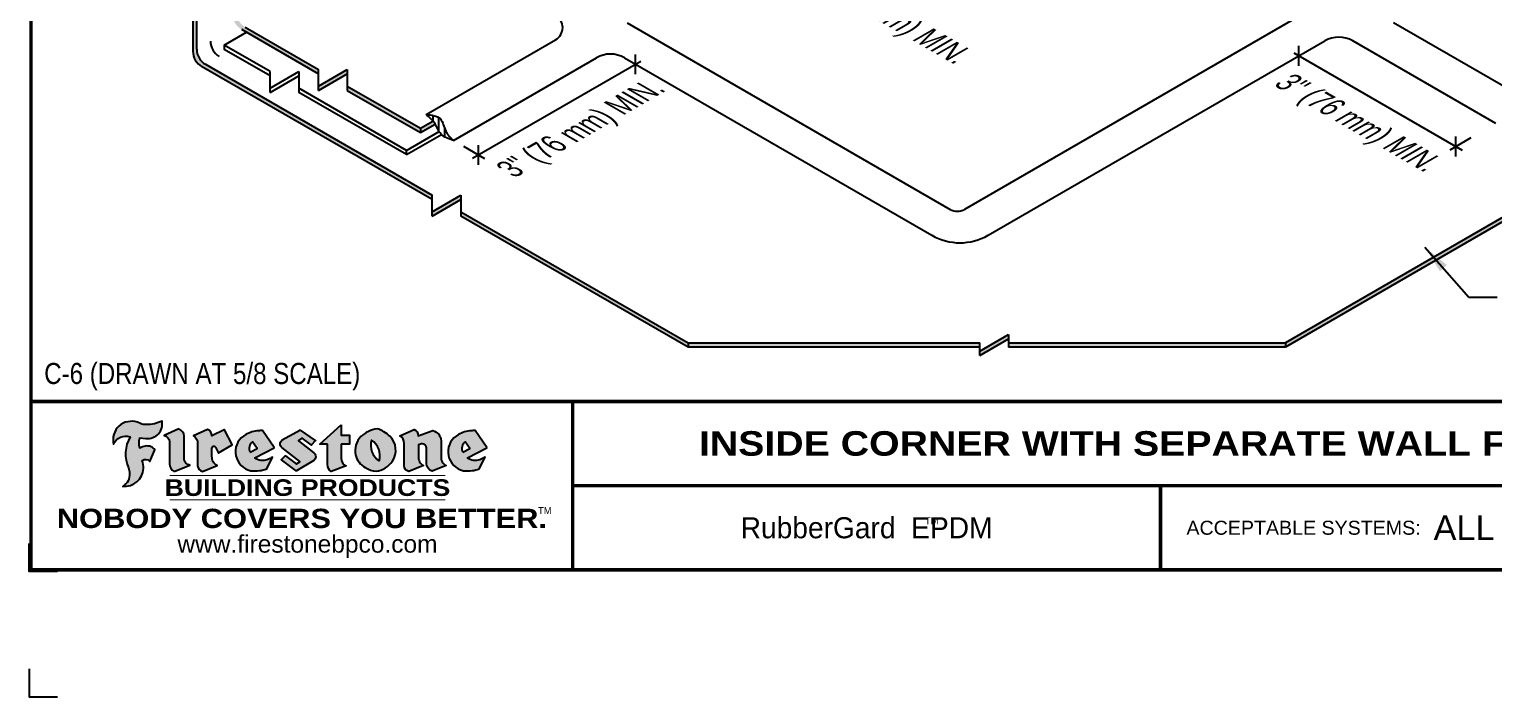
# Model space of a CAD drawing. Header units: inches. Extents: x 165.4 to 185.5, y -221.5 to -204.7.
# Drawn here: x 165.45 to 178.49, y -221.46 to -215.51 of the extents above; entities that cross this region are included whole.
import ezdxf
from ezdxf.enums import TextEntityAlignment as Align

# ---------------------------------------------------------------- set-up
doc = ezdxf.new("R2010")
doc.units = ezdxf.units.IN
doc.header["$MEASUREMENT"] = 0
doc.layers.get('0').update_dxf_attribs({"linetype": 'CONTINUOUS'})
doc.layers.get('DEFPOINTS').update_dxf_attribs({"linetype": 'CONTINUOUS'})
for name, color, linetype in [('FSBP-ANNO-NOTE', 7, 'CONTINUOUS'), ('FSBP-MEMBRANE', 7, 'CONTINUOUS'), ('FSBP-SEALANTS', 1, 'CONTINUOUS'), ('FSBP-TTLB', 7, 'CONTINUOUS'), ('FSBP-TTLB-BORDER', 7, 'CONTINUOUS'), ('FSBP-TTLB-TEXT', 7, 'CONTINUOUS')]:
    doc.layers.add(name, color=color, linetype=linetype)
doc.styles.add('FSBP_ARIAL', font='arial.ttf')
doc.styles.add('FSBP_ARIAL_BOLD', font='')
doc.styles.add('FSBP_ARIAL_NAR', font='ARIALN.TTF')
doc.styles.add('FSBP_BANKGOTHIC', font='bgothm.ttf')
doc.styles.get('FSBP_ARIAL_BOLD').set_extended_font_data('Arial Black')
doc.dimstyles.new('FSBP-LEADER', dxfattribs={"dimtxt": 0.1875, "dimasz": 0.25, "dimexe": 0.0625, "dimexo": 0.125, "dimgap": 0.125, "dimtad": 0, "dimtih": 1, "dimtoh": 1, "dimdec": 4, "dimzin": 0, "dimdsep": 46, "dimlunit": 4, "dimtxsty": 'FSBP_ARIAL_NAR', "dimcen": 0.09375, "dimclrd": 256, "dimclre": 256, "dimclrt": 256, "dimadec": 0, "dimazin": 0, "dimtfac": 1, "dimtdec": 4, "dimtofl": 0, "dimtmove": 0, "dimatfit": 3, "dimfxl": 0, "dimtolj": 1, "dimtzin": 0, "dimlwd": -1, "dimlwe": -1, "dimarcsym": 0})

# ---------------------------------------------------------------- blocks, each defined once
blk = doc.blocks.new('TTLB-EPDM_1')
at = {"layer": 'FSBP-TTLB-TEXT'}
h = blk.add_hatch(color=1, dxfattribs=at)
edge = h.paths.add_edge_path()
edge.add_arc((1.037309769669573, -0.1982514792917306), 0.1319107607348553, 264.0410451462098, 370.3106169565175)
edge.add_arc((1.027551646585694, 0.1214293576525799), 0.3273056962876235, 270.05058356628535, 295.23459397187514, ccw=False)
edge.add_arc((1.022801957313345, -0.06680179986895154), 0.1391656561713503, 249.3281275763668, 272.0749124149863, ccw=False)
edge.add_line((0.9736743133014443, -0.1970076156048179), (0.9474927838574558, -0.1852745150568325))
edge.add_arc((0.8939498971398288, -0.3394262635682071), 0.1631857907024099, 70.84590087378872, 194.3325259843273)
edge.add_arc((0.8444260109029493, -0.4259936440910768), 0.1179914261095279, 70.96950098067128, 156.9641407594482, ccw=False)
edge.add_arc((1.153141409296894, -0.4684497516079468), 0.3110405457095052, 150.3231137483159, 203.2084295854517)
edge.add_arc((0.7562495500622943, -0.6412608153899899), 0.1218587156617311, 0.8849157075190988, 24.34668939894999, ccw=False)
edge.add_arc((0.7493781665697374, -0.6475258110744375), 0.1289731377238325, -58.36655102076742, 3.6216782311386737, ccw=False)
edge.add_arc((0.8256699029544474, -0.5792158350996106), 0.1783301886510354, 267.2205474105585, 354.1381621173521)
edge.add_arc((0.7903121048625305, -0.6011409294291745), 0.212787892960859, 0.9996158580669322, 21.00503380861244)
edge.add_arc((1.01880712263941, -0.5666691048185161), 0.05136395668415847, 40.82117713173261, 125.52727787225791, ccw=False)
edge.add_line((1.057676976260041, -0.5330924682126437), (1.102776947655911, -0.4308018311949837))
edge.add_arc((1.040858222524664, -0.4699705673995949), 0.07326744446031509, 32.31675181867256, 66.31481236598174)
edge.add_arc((1.032262518825329, -0.5063316993097662), 0.1102246948011782, 69.8179132332389, 125.254734720681)
edge.add_arc((1.127708877207287, -0.368959353531244), 0.1659710644737306, 164.1569669952081, 196.5811013160487, ccw=False)
edge.add_line((0.9680425188342383, -0.3236487780942383), (1.023615334387159, -0.3294494641845773))
h = blk.add_hatch(color=1, dxfattribs=at)
edge = h.paths.add_edge_path()
edge.add_line((1.275239419159561, -0.6223407783464694), (1.415345367376062, -0.5660418822574371))
edge.add_arc((1.421019305783958, -0.5090099247487757), 0.05731350411836949, 181.9717871001989, 264.31851000495806, ccw=False)
edge.add_line((1.363739737527226, -0.5109819325197265), (1.363412352251203, -0.3102363679013962))
edge.add_arc((1.294263659668751, -0.3103491388303989), 0.06914878453844908, 0.0934405599591014, 72.42834396969012)
edge.add_line((1.315139561173908, -0.2444268274366692), (1.186839444240604, -0.3024209471341379))
edge.add_arc((1.175246268095289, -0.3585110609420917), 0.05727567197445628, -0.017399788185912257, 78.322067691347, ccw=False)
edge.add_line((1.232521937428658, -0.3585284546236807), (1.232574268422297, -0.555126496687123))
edge.add_arc((1.305699496415486, -0.5558575689677219), 0.07312888236350451, 179.4272023230205, 245.3845503102953)
h = blk.add_hatch(color=1, dxfattribs=at)
edge = h.paths.add_edge_path()
edge.add_line((1.792026821926584, -0.3839679064720229), (1.722158956877934, -0.2518542302253621))
edge.add_arc((1.720119655279638, -0.2529327078887852), 0.002306916790721817, 27.87197133405656, 117.3766794470751)
edge.add_line((1.719058846382097, -0.250884159729182), (1.610638460368705, -0.3070279753467702))
edge.add_arc((1.547088841662962, -0.3061026658494403), 0.06355635479880145, 359.165808011073, 425.8793658831422)
edge.add_line((1.573061729235633, -0.2480956029480268), (1.446879247402876, -0.3051325108639702))
edge.add_arc((1.407812067100189, -0.370357133046621), 0.07602957263902092, -3.441403975725109, 59.07992244284969, ccw=False)
edge.add_line((1.483704536400296, -0.3749210150788969), (1.483704536400296, -0.5723838140635706))
edge.add_arc((1.54053746518044, -0.568254406115083), 0.05698275005415228, 184.1557352478595, 255.3066498366543)
edge.add_line((1.526084036778343, -0.6233736605654059), (1.657291340682093, -0.570650514527486))
edge.add_arc((1.688298576827198, -0.5021390388423987), 0.0752015358480571, 207.5160880841914, 245.649226723163, ccw=False)
edge.add_arc((1.721050197024907, -0.4914488168456328), 0.1093332836229113, 179.4823365255141, 204.5537900001094, ccw=False)
edge.add_line((1.611721375809452, -0.4904610114968335), (1.611721375809452, -0.4126404716788983))
edge.add_arc((1.628589765097195, -0.414159299036043), 0.01693662875851176, 28.356188110622725, 174.8549701683585, ccw=False)
edge.add_arc((1.627340435522395, -0.4197189881350504), 0.02111886817708033, 22.216893572439517, 40.10213956426492, ccw=False)
edge.add_line((1.646891420738257, -0.4117336534413738), (1.666638796144639, -0.4549750258192233))
edge.add_arc((1.668737246926742, -0.4540167099035481), 0.002306916790685496, 204.545128184284, 299.6323508190091)
edge.add_line((1.669877862091766, -0.4560219186518992), (1.791128135493295, -0.3870515928837648))
edge.add_line((1.791128135493295, -0.3870515928837648), (1.792026821926584, -0.3839679064720229))
h = blk.add_hatch(color=1, dxfattribs=at)
h.paths.add_polyline_path([(2.063388732080512, -0.2583237030618903, 0.02524281661523788), (2.025024361750752, -0.2610532129309178, 0.1213611957758757), (1.901773912052249, -0.3008158885520373, 0.6151668103976068), (1.93274136141747, -0.6099060679591872, 0.05306812109568645), (1.967936229862175, -0.617865745600497, 0.1150932231766138), (2.099126721549737, -0.5994933789882708), (2.151195569562105, -0.4944891916583316, -0.08755405562188731), (2.104230609512001, -0.5187113292177372, -0.265591761123442), (1.992692314386659, -0.5010701623316862), (2.165347897647223, -0.4141184325909109, 0.4518949533370738), (2.166222728871162, -0.4107679608846269)])
h.paths.add_polyline_path([(2.014217313945437, -0.4188965037300676), (1.951113654018855, -0.4515330109460507, -0.3720533890450154), (1.973177450672722, -0.3607130665457561)], flags=16)
h = blk.add_hatch(color=1, dxfattribs=at)
edge = h.paths.add_edge_path()
edge.add_arc((2.260407392426802, -0.3775796671688782), 0.04152450223225729, 123.20805433950699, 232.2027298779723, ccw=False)
edge.add_line((2.237665217914071, -0.3428366421988329), (2.393535971665983, -0.2540943745380986))
edge.add_arc((2.394677353533142, -0.2560991469722482), 0.002306916790741334, 55.64644466176611, 119.65426054492559, ccw=False)
edge.add_line((2.395979141996861, -0.2541946229174954), (2.531809646140459, -0.3470380726374032))
edge.add_arc((2.530468902927946, -0.3489153772789875), 0.002306916790700397, -42.731101238422525, 54.4661353739603, ccw=False)
edge.add_line((2.532163440279987, -0.3504807552658491), (2.498457913851155, -0.3869673252714421))
edge.add_arc((2.496763376499139, -0.3854019472845934), 0.002306916790672934, 233.7527076894875, 317.26889876138785, ccw=False)
edge.add_line((2.495399362263356, -0.38726241234572), (2.413849913492982, -0.3274738082119626))
edge.add_arc((2.412485899257181, -0.3293342732731342), 0.002306916790720064, 53.75270768979358, 124.4135619297835)
edge.add_line((2.41118211687575, -0.3274311136421062), (2.382933981293377, -0.346782838468144))
edge.add_arc((2.38423776367478, -0.3486859980991606), 0.002306916790694898, 124.4135619293799, 231.8459020253626)
edge.add_line((2.382812599816248, -0.3505000469010184), (2.519899969301207, -0.4581994452042721))
edge.add_arc((2.494247019847682, -0.4908523236374461), 0.04152450223225742, -55.21225898295222, 51.84590202520428, ccw=False)
edge.add_line((2.517938320565804, -0.5249552055672808), (2.364434947484597, -0.6179520922513717))
edge.add_arc((2.36323960192349, -0.6159790200102006), 0.002306916790726996, 233.2955624372927, 301.20872157023314, ccw=False)
edge.add_line((2.361860787187538, -0.6178285429225383), (2.231266621301074, -0.5204709167214361))
edge.add_arc((2.232647938930649, -0.5186232623475259), 0.002306916790697672, 135.5134179846393, 233.21798691998708, ccw=False)
edge.add_line((2.231002150870836, -0.5170067083764565), (2.262839375599356, -0.4845937328397696))
edge.add_arc((2.264485163659225, -0.4862102868108537), 0.002306916790748497, 53.0352839999411, 135.513417985369, ccw=False)
edge.add_line((2.265872365996302, -0.4843670465239001), (2.361834678328762, -0.5565872257804898))
edge.add_arc((2.363221880665761, -0.5547439854936304), 0.002306916790627066, 233.0352840000685, 302.2362632414394)
edge.add_line((2.36445241715569, -0.5566953042850713), (2.39428499383348, -0.5378823484768844))
edge.add_arc((2.393054457343549, -0.5359310296853765), 0.002306916790685166, 302.2362632406177, 412.2027298768422)
edge.add_line((2.394468296066179, -0.5341081404551886), (2.234958295420142, -0.4103916733127022))
h = blk.add_hatch(color=1, dxfattribs=at)
edge = h.paths.add_edge_path()
edge.add_line((2.763460561272041, -0.2072496393923444), (2.763460561272041, -0.2969520779963801))
edge.add_arc((2.765767478062699, -0.2969520779963943), 0.00230691679065842, 179.9999999996471, 269.9999999996471)
edge.add_line((2.765767478062685, -0.2992589947870528), (2.835417693520355, -0.2992589947870528))
edge.add_arc((2.835417693520355, -0.3015659115777538), 0.002306916790701052, 0, 90, ccw=False)
edge.add_line((2.837724610311056, -0.3015659115777538), (2.837724610311056, -0.3790761307453892))
edge.add_arc((2.83541769352037, -0.3790761307453749), 0.002306916790686842, 269.99999999964706, 359.99999999964706, ccw=False)
edge.add_line((2.835417693520355, -0.3813830475360618), (2.765767478062685, -0.3813830475360618))
edge.add_arc((2.765767478062699, -0.3836899643267202), 0.00230691679065842, 90.00000000035294, 180.0000000003529)
edge.add_line((2.763460561272041, -0.3836899643267344), (2.763460561272041, -0.5033995910642801))
edge.add_arc((2.836735953378943, -0.5071368822038516), 0.07337063740681413, 177.0802527808789, 245.3249543133826)
edge.add_line((2.806105814540615, -0.5738080530967267), (2.674529557384915, -0.6226036013049594))
edge.add_arc((2.708610405062069, -0.564298408791804), 0.06753517344606039, 177.0345319916277, 239.6926428024901, ccw=False)
edge.add_line((2.641165668230087, -0.560804539009709), (2.641165668230087, -0.3836899643267344))
edge.add_arc((2.638858751439429, -0.3836899643267202), 0.00230691679065842, 359.9999999996471, 449.999999999647)
edge.add_line((2.638858751439443, -0.3813830475360618), (2.572857950769389, -0.3813830475360618))
edge.add_line((2.572857950769389, -0.3813830475360618), (2.763460561272041, -0.2072496393923444))
h = blk.add_hatch(color=1, dxfattribs=at)
edge = h.paths.add_edge_path(flags=16)
edge.add_arc((2.940363509127394, -0.4847985213681437), 0.1684614578629418, 344.5558804047865, 417.0140046669545)
edge.add_arc((3.194458079644619, -0.3883534532477785), 0.1684614578629414, 164.5558804047864, 237.0140046669546)
edge = h.paths.add_edge_path()
edge.add_arc((3.069375116502199, -0.4399344555144872), 0.1828726885096673, 136.0914512150047, 191.213418978326)
edge.add_arc((3.064939550433406, -0.4318234379590333), 0.1803148804748503, 194.0167254156723, 240.6663730831859)
edge.add_arc((3.098047041778981, -0.3845058757092554), 0.2378525180183701, 239.2975390661776, 264.2889872773176)
edge.add_arc((3.04884478212623, -0.4190232383793012), 0.203760689247156, 277.1986764832036, 326.503572961274)
edge.add_arc((3.077739326803546, -0.4341046616465112), 0.171374865791709, 325.3768876809902, 406.3828327799087)
edge.add_arc((3.011839488065919, -0.4896144380417797), 0.2571945645850002, 44.28462553519766, 73.82901434867304)
edge.add_arc((3.117152499586992, -0.4983433120546693), 0.2579560664039132, 97.50292863483666, 134.1039137579027)
h = blk.add_hatch(color=1, dxfattribs=at)
edge = h.paths.add_edge_path()
edge.add_line((3.322690228557462, -0.5721896537377091), (3.322690228557462, -0.3749210150788969))
edge.add_arc((3.246797759257384, -0.3703571330465745), 0.076029572638996, 356.5585960242387, 419.0799224428129)
edge.add_line((3.285864939560099, -0.3051325108639702), (3.412047421392799, -0.2480956029480268))
edge.add_arc((3.386074533820159, -0.3061026658494941), 0.06355635479883807, 0.3962622833877276, 65.87936588318718, ccw=False)
edge.add_line((3.449629368605429, -0.3056631084210863), (3.580526418688805, -0.2593848434574539))
edge.add_arc((3.555744121700958, -0.3530904070730321), 0.09692726601172152, 2.366977007666776, 75.18615851992018, ccw=False)
edge.add_line((3.652588689330287, -0.3490873311063041), (3.652588689330287, -0.4883770011386872))
edge.add_arc((3.761877549389556, -0.4914934052703811), 0.1093332836229047, 178.3666365323574, 204.5537900000422)
edge.add_arc((3.729125929191727, -0.5021836272670953), 0.07520153584796169, 207.5160880841711, 245.2240541443093)
edge.add_line((3.697611150971852, -0.5704631245385627), (3.572585913552643, -0.6207021253773775))
edge.add_arc((3.59534718600759, -0.5526356419907701), 0.07177131519198746, 180.3328587115751, 251.51018566665869, ccw=False)
edge.add_line((3.523577081955409, -0.5530525936986663), (3.523577081955409, -0.4153032515383615))
edge.add_arc((3.486319529276879, -0.4148773504126441), 0.0372599868942854, 359.3450650296066, 449.0500281941028)
edge.add_arc((3.482769874121713, -0.4419622099033496), 0.06447454900600783, 86.29402372314017, 119.8211331593848)
edge.add_line((3.450707067966732, -0.3860252459975726), (3.450707067966732, -0.4904610114968335))
edge.add_arc((3.560035889182251, -0.491448816845647), 0.1093332836229751, 179.4823365255069, 204.5537900001023)
edge.add_arc((3.527284268984408, -0.5021390388424952), 0.07520153584796385, 207.5160880841699, 245.6492267231416)
edge.add_line((3.496277032839316, -0.570650514527486), (3.365069728935509, -0.6233736605654059))
edge.add_arc((3.37950248606194, -0.5682868177318081), 0.05694615642555727, 183.9298782390169, 255.318496325343, ccw=False)
h = blk.add_hatch(color=1, dxfattribs=at)
h.paths.add_polyline_path([(3.957695472291277, -0.2583237030618903, 0.02524281661523822), (3.919331101961575, -0.2610532129309178, 0.1085638477195505), (3.807890832595604, -0.2939221658134414, 0.6425897848490651), (3.827048101628293, -0.6099060679591872, 0.05306812109569052), (3.862242970072884, -0.617865745600497, 0.1150932231766133), (3.993433461760503, -0.5994933789882708), (4.045502309772871, -0.4944891916583316, -0.08755405562189084), (3.998537349722767, -0.5187113292177372, -0.2655917611234366), (3.886999054597368, -0.5010701623316862), (4.059654637857989, -0.4141184325909109, 0.4518949533370731), (4.060529469081928, -0.4107679608846269)])
h.paths.add_polyline_path([(3.90852405415626, -0.4188965037300676), (3.845420394229677, -0.4515330109460507, -0.3720533890450147), (3.867484190883488, -0.3607130665457561)], flags=16)
at = {"layer": 'DEFPOINTS', "color": 1}
blk.add_lwpolyline([(0.234375, -1.515625), (-0.015625, -1.515625), (-0.015625, -1.265625)], dxfattribs=at)
at = {"layer": 'DEFPOINTS', "linetype": 'Continuous', "ltscale": 1.75}
blk.add_lwpolyline([(-0.015625, -2.380833333333342), (-0.015625, -2.630833333333342), (0.234375, -2.630833333333342)], dxfattribs=at)
at = {"layer": 'FSBP-TTLB', "const_width": 0.03125}
for points in [[(0, 0), (0, -1.5), (20, -1.5), (20, 0), (0, 0)], [(4.825208527206769, 0), (4.825208527206769, -0.75)], [(4.825208527206769, -0.75), (15.84028770518938, -0.75)], [(4.825208527206769, -0.75), (4.825208527206769, -1.5)]]:
    blk.add_lwpolyline(points, dxfattribs=at)
at = {"layer": 'FSBP-TTLB-BORDER', "const_width": 0.03125}
blk.add_lwpolyline([(20, 0), (20, 13), (0, 13), (0, 0)], dxfattribs=at)
at = {"layer": 'FSBP-TTLB-TEXT', "color": 1}
blk.add_line((0.7358432058323388, -0.379822754145593), (0.7358432058323388, -0.379822754145593), dxfattribs=at)
for points in [[(1.023615323725323, -0.3294494630716969, 0.5000510906601082), (1.167090420776901, -0.1746414942047778, -0.1103304102359608), (1.027840608309816, -0.2058762110801382, -0.09957876667165425), (0.9736743133014443, -0.1970076156048179), (0.9474927838574558, -0.1852745150568325, 0.5978159689075124), (0.7358432058323388, -0.379822754145593, -0.3938834584182213), (0.8828996422548698, -0.3144510229727047, 0.2349406564350952), (0.86727108227484, -0.5910237178633082, -0.1027304183841549), (0.8780937320133262, -0.6393788197974146, -0.2772692352614086), (0.8170223912655956, -0.7573362346216896, 0.3985429150902959), (1.003067614090241, -0.5974286950643517, 0.0875124847930418), (0.9889600163401155, -0.5248671157293501, -0.3874031597924062), (1.057676976260041, -0.5330924682126437), (1.102776947655911, -0.4308018311949837, 0.1494423498871741), (1.07029056398062, -0.4028746979725923, 0.2467195073738216), (0.9686394281704906, -0.4163228904100862, -0.1424285161541127), (0.9680425188342383, -0.3236487780942383), (1.023615334387159, -0.3294494641845773)], [(2.166222728871162, -0.4107679608846269), (2.063388732080512, -0.2583237030618903, 0.02524281661523788), (2.025024361750752, -0.2610532129309178, 0.1085638477195265), (1.913584092384895, -0.2939221658134414, 0.6425897848491228), (1.93274136141747, -0.6099060679591872, 0.05306812109568648), (1.967936229862175, -0.617865745600497, 0.1150932231766137), (2.099126721549737, -0.5994933789882708), (2.151195569562105, -0.4944891916583316, -0.0875540556218873), (2.104230609512001, -0.5187113292177372, -0.2655917611234418), (1.992692314386659, -0.5010701623316862), (2.165347897647223, -0.4141184325909109)], [(2.763460561272041, -0.2072496393923444), (2.763460561272041, -0.2969520779963801, 0.4142135623730958), (2.765767478062685, -0.2992589947870528), (2.835417693520355, -0.2992589947870528, -0.414213562373095), (2.837724610311056, -0.3015659115777538), (2.837724610311056, -0.3790761307453892, -0.4142135623730938), (2.835417693520355, -0.3813830475360618), (2.765767478062685, -0.3813830475360618, 0.4142135623730958), (2.763460561272041, -0.3836899643267344), (2.763460561272041, -0.5033995910642801, 0.3068985753588853), (2.806105814540615, -0.5738080530967267), (2.674529557384915, -0.6226036013049594, -0.2804194150632976), (2.641165668230087, -0.560804539009709), (2.641165668230087, -0.3836899643267344, 0.414213562373095), (2.638858751439443, -0.3813830475360618), (2.572857950769389, -0.3813830475360618), (2.763460561272041, -0.2072496393923444)], [(4.060529469081928, -0.4107679608846269), (3.957695472291277, -0.2583237030618903, 0.02524281661523788), (3.919331101961575, -0.2610532129309178, 0.1085638477195265), (3.807890832595604, -0.2939221658134414, 0.6425897848491228), (3.827048101628293, -0.6099060679591872, 0.05306812109568648), (3.862242970072884, -0.617865745600497, 0.1150932231766137), (3.993433461760503, -0.5994933789882708), (4.045502309772871, -0.4944891916583316, -0.0875540556218873), (3.998537349722767, -0.5187113292177372, -0.2655917611234418), (3.886999054597368, -0.5010701623316862), (4.059654637857989, -0.4141184325909109)], [(4.059654637857989, -0.4141184325909109, 0.4518949533370731), (4.060529469081928, -0.4107679608846269, 0.4518949533370731)]]:
    blk.add_lwpolyline(points, format="xyb", dxfattribs=at)
for points in [[(1.275239419159561, -0.6223407783464694), (1.415345367376062, -0.5660418822574371, -0.3756100036733062), (1.363739737527226, -0.5109819325197265), (1.363412352251203, -0.3102363679013962, 0.3265360292958048), (1.315139561173908, -0.2444268274366692), (1.186839444240604, -0.3024209471341379, -0.3557863980845349), (1.232521937428658, -0.3585284546236807), (1.232574268422297, -0.555126496687123, 0.2960110723418457)], [(1.792026821926584, -0.3839679064720229), (1.722158956877934, -0.2518542302253621, 0.4116839150163434), (1.719058846382097, -0.250884159729182), (1.610638460368705, -0.3070279753467702, 0.2996033003794034), (1.573061729235633, -0.2480956029480268), (1.446879247402876, -0.3051325108639702, -0.2797757560995365), (1.483704536400296, -0.3749210150788969), (1.483704536400296, -0.5723838140635706, 0.320828638474519), (1.526084036778343, -0.6233736605654059), (1.657291340682093, -0.570650514527486, -0.1679398621276611), (1.621603752698661, -0.5368819723450571, -0.1098333365370753), (1.611721375809452, -0.4904610114968335), (1.611721375809452, -0.4126404716788983, -0.743334502655012), (1.64349420176768, -0.4061152228778298, -0.07819791644735608), (1.646891420738257, -0.4117336534413738), (1.666638796144639, -0.4549750258192233, 0.4404648714563479), (1.669877862091766, -0.4560219186518992), (1.791128135493295, -0.3870515928837648)], [(2.234958295420142, -0.4103916733127022, -0.5150044486718882), (2.237665217914071, -0.3428366421988329), (2.393535971665983, -0.2540943745380986, -0.2867822934100265), (2.395979141996861, -0.2541946229174954), (2.531809646140459, -0.3470380726374032, -0.4515027974650387), (2.532163440279987, -0.3504807552658491), (2.498457913851155, -0.3869673252714421, -0.3814439164929681), (2.495399362263356, -0.38726241234572), (2.413849913492982, -0.3274738082119626, 0.3184718635035665), (2.41118211687575, -0.3274311136421062), (2.382933981293377, -0.346782838468144, 0.5064094529656681), (2.382812599816248, -0.3505000469010184), (2.519899969301207, -0.4581994452042721, -0.5043597839115849), (2.517938320565804, -0.5249552055672808), (2.364434947484597, -0.6179520922513717, -0.3053163970316367), (2.361860787187538, -0.6178285429225383), (2.231266621301074, -0.5204709167214361, -0.4541703869768119), (2.231002150870836, -0.5170067083764565), (2.262839375599356, -0.4845937328397696, -0.3762644290664977), (2.265872365996302, -0.4843670465239001), (2.361834678328762, -0.5565872257804898, 0.3114700032088108), (2.36445241715569, -0.5566953042850713), (2.39428499383348, -0.5378823484768844, 0.520381097387146), (2.394468296066179, -0.5341081404551886)], [(2.937624918725987, -0.3131105398334029, 0.2452625673097023), (2.889993533867141, -0.4754966266250307, 0.2064059665179019), (2.976604338974084, -0.5890186876871866, 0.1094800500670344), (3.074378098474654, -0.6211778035979165, 0.2185147641853038), (3.218764944843201, -0.5314757029352819, 0.3689489483072479), (3.195959963110113, -0.3100352223135445, 0.1296305888694145), (3.0834694040758, -0.242595816912754, 0.1610736375384317)], [(3.322690228557462, -0.5721896537377091), (3.322690228557462, -0.3749210150788969, 0.2797757560995341), (3.285864939560099, -0.3051325108639702), (3.412047421392799, -0.2480956029480268, -0.2937618496109166), (3.449629368605429, -0.3056631084210863), (3.580526418688805, -0.2593848434574539, -0.3288760160581939), (3.652588689330287, -0.3490873311063041), (3.652588689330287, -0.4883770011386872, 0.114762897203527), (3.662431105063263, -0.536926560769686, 0.166032965990522), (3.697611150971852, -0.5704631245385627), (3.572585913552643, -0.6207021253773775, -0.3209557512194564), (3.523577081955409, -0.5530525936986663), (3.523577081955409, -0.4153032515383615, 0.4127061514896111), (3.48693727661589, -0.3776224848030694, 0.1473421876160361), (3.450707067966732, -0.3860252459975726), (3.450707067966732, -0.4904610114968335, 0.1098333365370753), (3.460589444855941, -0.5368819723450855, 0.1679398621276611), (3.496277032839316, -0.570650514527486), (3.365069728935509, -0.6233736605654059, -0.3219729545308964), (3.322690228557462, -0.5721896537377091, 29.1476284739)], [(1.951113654018855, -0.4515330109460507), (2.014217313945437, -0.4188965037300676), (1.973177450672722, -0.3607130665457561, 0.3720533890450154)], [(3.10274193015772, -0.5296595419651595, 0.3271311138286319), (3.032079658614293, -0.3434924326507627, 0.3271311138286322)], [(3.845420394229677, -0.4515330109460507), (3.90852405415626, -0.4188965037300676), (3.867484190883488, -0.3607130665457561, 0.3720533890450154)]]:
    blk.add_lwpolyline(points, format="xyb", close=True, dxfattribs=at)
at = {"layer": 'FSBP-TTLB-TEXT'}
for points, const_width in [([(1.233926579809207, -0.6584455781731435), (3.691229482685259, -0.6584455781731577)], 0.0078125), ([(10.06152282927678, -0.75), (10.06152282927678, -1.5)], 0.03125), ([(1.233926579809207, -0.8761560960495984), (3.691229482685259, -0.8761560960495842)], 0.0078125)]:
    blk.add_lwpolyline(points, dxfattribs=dict(at, const_width=const_width))
at = {"layer": 'FSBP-TTLB-TEXT', "color": 1}
for centre, start, end in [((1.789987520328282, -0.3850463841354355), 299.6323508193319, 27.87197133380463), ((2.164310260790558, -0.412058050385383), 296.7304547840455, 34.00233684987403)]:
    blk.add_arc(centre, 0.00230691679068068, start, end, dxfattribs=at)
at = {"layer": 'FSBP-TTLB-TEXT', "lineweight": 18, "style": 'FSBP_ARIAL_BOLD'}
blk.add_text('BUILDING PRODUCTS', height=0.1484375, dxfattribs=at).set_placement((2.462578031247233, -0.7673008371113639), align=Align.MIDDLE_CENTER)
at = {"layer": 'FSBP-TTLB-TEXT', "color": 1}
for s, height, style, p in [('NOBODY COVERS YOU BETTER.', 0.171875, 'FSBP_ARIAL_BOLD', (2.412604263603384, -1.041650450587369)), ('TM', 0.0625, 'FSBP_BANKGOTHIC', (4.576671173373001, -0.9725745042934193))]:
    blk.add_text(s, height=height, dxfattribs=dict(at, style=style)).set_placement(p, align=Align.MIDDLE_CENTER)
at = {"layer": 'FSBP-TTLB-TEXT'}
for s, height, style, p in [('RubberGard  EPDM', 0.1875, 'FSBP_BANKGOTHIC', (7.443365678241776, -1.125)), ('TM', 0.0625, 'FSBP_BANKGOTHIC', (8.023397742165457, -1.062518816683806)), ('www.firestonebpco.com', 0.15625, 'FSBP_ARIAL', (2.462578031247233, -1.268657306740124))]:
    blk.add_text(s, height=height, dxfattribs=dict(at, style=style)).set_placement(p, align=Align.MIDDLE_CENTER)
at = {"layer": 'FSBP-TTLB-TEXT', "style": 'FSBP_ARIAL'}
blk.add_text('ACCEPTABLE SYSTEMS:', height=0.125, dxfattribs=at).set_placement((10.29281281591562, -1.125), align=Align.MIDDLE_LEFT)
at = {"layer": 'FSBP-TTLB-TEXT'}
for tag, height, style, p in [('MAXIMUM_WARRANTY', 0.1875, 'FSBP_ARIAL_BOLD', (18.03987100774941, 0.2240244307510579)), ('ACCPT_SYSTEMS', 0.21875, 'FSBP_ARIAL', (12.49438170418193, -1.125))]:
    blk.add_attdef(tag, text='', height=height, dxfattribs=dict(at, style=style)).set_placement(p, align=Align.MIDDLE_LEFT)
for tag, height, style, p in [('DETAIL_DESCP_LINE_1', 0.21875, 'FSBP_ARIAL_BOLD', (10.33118450231211, -0.3736318192489421)), ('ISSUE_REV_DATE', 0.21875, 'FSBP_ARIAL', (16.84069633627263, -0.7282559425942452)), ('DETAIL_NUMBER', 0.4375, 'FSBP_ARIAL', (18.91941590748775, -0.8931630692489421))]:
    blk.add_attdef(tag, text='', height=height, dxfattribs=dict(at, style=style)).set_placement(p, align=Align.MIDDLE_CENTER)

msp = doc.modelspace()

# ---------------------------------------------------------------- hatches: boundary and pattern name
at = {"layer": 'FSBP-MEMBRANE'}
h = msp.add_hatch(color=256, dxfattribs=at)
h.paths.add_polyline_path([(170.7128006965673, -208.7396129665351), (170.678971579232, -208.7200817165351), (167.2581800428579, -210.6950766309023), (167.2920091601931, -210.7146078809021)])
h.paths.add_polyline_path([(170.8624099909032, -208.8259899328932), (170.8962391082386, -208.8455211828932), (170.8962391082387, -208.4218883174607), (170.8624099909032, -208.4023570674605)])
h.paths.add_polyline_path([(173.9921930356306, -206.8462549167984), (176.5696727816086, -208.3343635419697), (176.6035018989438, -208.3148322919697), (173.9921930356305, -206.8071924167985), (171.0458484025746, -208.5082652838188), (171.0796775199098, -208.5277965338188)])
h.paths.add_polyline_path([(167.258180042858, -212.8677437717425), (167.2920091601932, -212.8872750217424), (167.2920091601932, -210.7146078809022), (167.2581800428579, -210.6950766309022)])
h.paths.add_polyline_path([(167.4197467428388, -212.9610243494685), (167.3859176255035, -212.9414930994685), (167.1304424602122, -213.0889917549206), (167.1642715775476, -213.1085230049207)])
h.paths.add_polyline_path([(167.2581800428582, -215.3744707234871, 0.2679491924311893), (167.3363050428582, -215.5097871928285), (168.0240599172901, -215.9068626547182), (168.0240599172901, -215.8678001547184), (167.3701341601931, -215.4902559428284, -0.2679491924310073), (167.2920091601933, -215.3549394734871), (167.2920091601932, -213.1822723326468), (167.2581800428581, -213.1627410826469)])
h.paths.add_polyline_path([(168.0240599172901, -216.0152988101706), (168.0240599172902, -216.0543613101707), (168.2795350825814, -215.9068626547185), (168.2795350825813, -215.8678001547184)])
h.paths.add_polyline_path([(168.9321307167581, -216.4311375752343), (168.9321307167581, -216.3920750752345), (168.2795350825814, -216.0152988101706), (168.2795350825814, -216.0543613101704)])
edge = h.paths.add_edge_path()
edge.add_line((168.9321307167581, -216.3920750752345), (168.9321307167581, -216.4311375752344))
edge.add_line((168.9321307167581, -216.4311375752344), (169.0632437752233, -216.3554394156352))
edge.add_spline(control_points=[(169.0632437752233, -216.3554394156351), (169.0626966693262, -216.354542829767), (169.0566703286269, -216.3448270617531), (169.0498850876165, -216.3357580908355), (169.0432636186149, -216.3279124644316)], knot_values=[0.2260677736269456, 0.2260677736269456, 0.2260677736269456, 0.2260677736269456, 0.2291846091373105, 0.2600322094467226, 0.2600322094467226, 0.2600322094467226, 0.2600322094467226], degree=3, periodic=0)
edge.add_line((169.0432636186149, -216.3279124644316), (168.9321307167581, -216.3920750752345))
h.paths.add_polyline_path([(178.7443460589847, -216.2083723268491), (178.7443460589847, -216.2474348268493), (179.5460622253274, -215.7845637823978), (179.5460622253274, -215.7455012823976)])
h.paths.add_polyline_path([(179.5460622253274, -215.5980026269453), (179.5460622253274, -215.6370651269452), (179.8015373906188, -215.7845637823976), (179.8015373906188, -215.7455012823977)])
edge = h.paths.add_edge_path()
edge.add_spline(control_points=[(178.6922305868492, -216.1782834449826), (178.6858680271106, -216.1858848960773), (178.6791123910787, -216.1949662430381), (178.673114342125, -216.2046932678502), (178.6723909574504, -216.2058915296089)], knot_values=[0.2250341451589692, 0.2250341451589692, 0.2250341451589692, 0.2250341451589692, 0.2548187175337858, 0.2589691815121271, 0.2589691815121271, 0.2589691815121271, 0.2589691815121271], degree=3, periodic=0)
edge.add_line((178.6723909574504, -216.2058915296089), (178.7443460589847, -216.2474348268493))
edge.add_line((178.7443460589847, -216.2474348268493), (178.7443460589847, -216.2083723268491))
edge.add_line((178.7443460589847, -216.2083723268491), (178.6922305868491, -216.1782834449826))
h.paths.add_polyline_path([(179.8015373906187, -215.5980026269455), (179.8015373906187, -215.6370651269456), (180.3447813390747, -215.3234230870689, 0.2679491924308296), (180.4229063390745, -215.1881066177276), (180.4229063390745, -213.0015352011273), (180.3890772217392, -213.0210664511272), (180.3890772217393, -215.1685753677274, -0.267949192431214), (180.3109522217393, -215.3038918370688)])
h.paths.add_polyline_path([(180.2951687564287, -212.7802872179491), (180.2613396390934, -212.799818467949), (180.5168148043848, -212.9473171234012), (180.5506439217201, -212.9277858734012)])
h.paths.add_polyline_path([(180.3890772217392, -212.7260691402228), (180.4229063390745, -212.7065378902228), (180.4229063390745, -210.5199664736231), (180.3890772217393, -210.5394977236231)])
h.paths.add_polyline_path([(180.3890772217393, -210.5394977236231), (180.4229063390746, -210.519966473623), (176.9703787222866, -208.5266487246861), (176.9365496049514, -208.546179974686)])
h.paths.add_polyline_path([(176.7869403106151, -208.2089240756117), (176.75311119328, -208.2284553256115), (176.75311119328, -208.6520881910442), (176.7869403106151, -208.6325569410443)])
h = msp.add_hatch(color=256, dxfattribs=at)
h.paths.add_polyline_path([(166.9383447688769, -214.5270496641384), (166.9045156515415, -214.5075184141384), (166.9045156515416, -214.9399142689057), (166.9383447688769, -214.9594455189057)])
h.paths.add_polyline_path([(167.2581800428582, -214.342392682609), (167.2581800428582, -214.303330182609), (166.9045156515416, -214.5075184141384), (166.9383447688769, -214.5270496641384)])
h.paths.add_polyline_path([(167.0660823515226, -215.0331948466319), (167.0322532341872, -215.0136635966319), (166.7767780688959, -215.1611622520839), (166.8106071862314, -215.180693502084)])
h.paths.add_polyline_path([(167.016469768877, -215.8221551539188, -0.2679491924311481), (166.9383447688769, -215.6868386845775), (166.9383447688769, -215.2544428298101), (166.9045156515415, -215.23491157981), (166.9045156515416, -215.7063699345776, 0.2679491924307508), (166.9826406515415, -215.8416864039187), (169.0365287124045, -217.0274992287433), (169.0365287124045, -216.9884367287434)])
h.paths.add_polyline_path([(169.2920038776958, -217.0274992287434), (169.2920038776958, -216.9884367287434), (169.0365287124046, -217.1359353841956), (169.0365287124046, -217.1749978841956)])
h.paths.add_polyline_path([(169.2920038776958, -217.1359353841956), (169.2920038776958, -217.1749978841955), (171.315989347048, -218.343546439762), (171.315989347048, -218.304483939762)])
h.paths.add_polyline_path([(173.9139901891392, -218.304483939762), (171.315989347048, -218.304483939762), (171.315989347048, -218.343546439762), (173.9139901891392, -218.343546439762)])
h.paths.add_polyline_path([(174.1694653544305, -218.2697971120359), (174.1694653544304, -218.2307346120359), (173.9139901891392, -218.378233267488), (173.9139901891392, -218.4172957674881)])
h.paths.add_polyline_path([(176.6374083093979, -218.3044839397619), (174.1694653544304, -218.3044839397619), (174.1694653544305, -218.3435464397619), (176.6374083093979, -218.343546439762)])
h.paths.add_polyline_path([(178.5657608096192, -217.2302116046667), (178.5657608096193, -217.1911491046667), (176.6374083093979, -218.3044839397619), (176.6374083093979, -218.3435464397619)])
h.paths.add_polyline_path([(178.5657608096192, -217.0436504492146), (178.5657608096193, -217.0827129492146), (178.8212359749105, -217.2302116046668), (178.8212359749105, -217.1911491046668)])
h.paths.add_polyline_path([(180.9862512123117, -215.8327408191013, 0.267949192431542), (181.0643762123121, -215.69742434976), (181.0643762123121, -214.4985728293208), (181.0305470949767, -214.5181040793207), (181.0305470949767, -215.6778930997599, -0.2679491924310994), (180.9524220949767, -215.8132095691012), (178.8212359749105, -217.0436504492146), (178.8212359749105, -217.0827129492145)])
h.paths.add_polyline_path([(180.4229063390745, -214.12822002533), (180.4229063390745, -214.1672825253299), (181.0305470949767, -214.5181040793207), (181.0643762123122, -214.4985728293207)])
at = {"layer": 'FSBP-SEALANTS'}
h = msp.add_hatch(dxfattribs=at)
h.set_pattern_fill('ANSI31', color=256, scale=0.4166666666666666, angle=45, style=0)
h.set_pattern_definition([(90, (62.84611870579377, -150.1111772903043), (-0.05208333333333333, 1.156482317317871e-17), [])])
edge = h.paths.add_edge_path()
edge.add_spline(control_points=[(168.9817951445492, -216.2691783109211), (169.0113196691054, -216.2945449511047), (169.0678236432285, -216.3430915747019), (169.1057501176597, -216.4615148344092), (169.1832101836484, -216.4865443144608), (169.2249813797541, -216.5000417380211)], knot_values=[0, 0, 0, 0, 0.1386664688514641, 0.2653796017201004, 0.4136879998162633, 0.4136879998162633, 0.4136879998162633, 0.4136879998162633], degree=3, periodic=0)
edge.add_spline(control_points=[(169.2249813797541, -216.5000417380211), (169.1989095108084, -216.4751496059032), (169.1439800011046, -216.4227056244008), (169.1265494453862, -216.2837216453236), (169.0318815508177, -216.2742104471075), (168.9817951445492, -216.2691783109211)], knot_values=[0, 0, 0, 0, 0.1285791794250606, 0.2708970077545423, 0.4307882280974603, 0.4307882280974603, 0.4307882280974603, 0.4307882280974603], degree=3, periodic=0)

# ---------------------------------------------------------------- linework, layer by layer
at = {"layer": 'FSBP-ANNO-NOTE'}
for p, q in [((170.8484516848394, -215.9101506069546), (170.8484516848394, -215.7333739116579)), ((176.7120055872701, -215.7206893033962), (178.2103800767625, -216.5857762182514)), ((176.7571110770506, -215.8351193177111), (176.7571110770506, -215.6583426224145)), ((170.8935571746198, -215.7957205926396), (169.3951826851275, -216.6608075074949)), ((169.3151923593149, -216.5521250713545), (169.5034358606005, -216.6608075074949)), ((169.449309272864, -216.7179458551432), (169.449309272864, -216.5411691598466)), ((178.2903704025751, -216.477093782111), (178.1021269012894, -216.5857762182514)), ((178.156253489026, -216.6429145658998), (178.156253489026, -216.4661378706031))]:
    msp.add_line(p, q, dxfattribs=at)
at = {"layer": 'FSBP-MEMBRANE'}
for p, q in [((166.9045156515416, -215.2349115798101), (166.9045156515416, -215.7063699345776)), ((166.9383447688769, -215.6868386845775), (166.9383447688769, -215.2544428298101)), ((167.3363050428582, -215.5097871928285), (168.0240599172901, -215.9068626547183)), ((167.3701341601931, -215.4902559428284), (168.0240599172901, -215.8678001547184)), ((167.1840241404749, -215.6516302441548), (167.3830042774654, -215.5367490084999)), ((167.1840241404749, -215.6516302441548), (167.1840241404749, -215.6891302441549)), ((167.5917516241607, -215.8870318166169), (167.1840241404749, -215.6516302441548)), ((167.5917516241608, -215.9245318166169), (167.1840241404749, -215.6891302441549)), ((169.0365287124046, -217.0274992287433), (166.982640651542, -215.841686403919)), ((167.016469768877, -215.8221551539188), (169.0365287124045, -216.9884367287434)), ((167.5917516241607, -216.034530472069), (167.847226789452, -215.8870318166168)), ((167.5917516241608, -216.073592972069), (167.5917516241607, -215.8870318166168)), ((167.847226789452, -215.8870318166168), (167.847226789452, -216.0720304720691)), ((168.0240599172901, -216.0152988101706), (168.2795350825814, -215.8678001547184)), ((168.0240599172901, -216.0543613101706), (168.0240599172901, -215.8678001547184)), ((168.2795350825814, -215.8678001547184), (168.2795350825814, -216.0543613101704)), ((167.5917516241608, -216.073592972069), (167.8472267894522, -215.9260943166167)), ((168.8078217725709, -216.5891302441548), (167.847226789452, -216.034530472069)), ((168.0240599172902, -216.0543613101706), (168.2795350825815, -215.9068626547183)), ((168.2795350825814, -216.0152988101706), (168.9321307167581, -216.3920750752345)), ((168.8078217725709, -216.6266302441549), (167.847226789452, -216.072030472069)), ((168.2795350825814, -216.0543613101704), (168.9321307167581, -216.4311375752344)), ((168.8078217725709, -216.5891302441548), (169.0983731690169, -216.4213803172031)), ((168.9321307167581, -216.3920750752345), (169.0432636186149, -216.3279124644316)), ((168.9321307167581, -216.4311375752344), (169.0632437752233, -216.3554394156352)), ((168.9321307167581, -216.3920750752345), (168.9321307167581, -216.4311375752344)), ((168.8078217725709, -216.6266302441549), (169.1182013611224, -216.4474325051535)), ((168.8078217725709, -216.6266302441549), (168.8078217725709, -216.5891302441548)), ((169.0365287124045, -217.1359353841956), (169.2920038776958, -216.9884367287434)), ((169.0365287124046, -217.1749978841956), (169.0365287124045, -216.9884367287434)), ((169.0365287124046, -217.1749978841956), (169.292003877696, -217.0274992287433)), ((169.2920038776958, -216.9884367287434), (169.2920038776958, -217.1749978841954)), ((169.2920038776958, -217.1359353841956), (171.315989347048, -218.304483939762)), ((171.315989347048, -218.343546439762), (169.2920038776958, -217.1749978841955)), ((178.5657608096192, -217.1911491046667), (176.6374083093979, -218.3044839397619)), ((178.5657608096192, -217.2302116046667), (176.6374083093979, -218.3435464397619)), ((173.9139901891392, -218.3782332674881), (174.1694653544304, -218.2307346120359)), ((174.1694653544304, -218.2307346120359), (174.1694653544304, -218.3435464397619)), ((171.315989347048, -218.304483939762), (173.9139901891392, -218.304483939762)), ((171.315989347048, -218.304483939762), (171.315989347048, -218.343546439762)), ((173.9139901891392, -218.343546439762), (171.315989347048, -218.343546439762)), ((173.9139901891393, -218.4172957674881), (174.1694653544306, -218.2697971120358)), ((173.9139901891392, -218.4172957674881), (173.9139901891392, -218.304483939762)), ((174.1694653544304, -218.304483939762), (176.6374083093979, -218.3044839397619)), ((176.6374083093977, -218.343546439762), (174.1694653544304, -218.3435464397619)), ((176.6374083093979, -218.3044839397619), (176.6374083093979, -218.3435464397619))]:
    msp.add_line(p, q, dxfattribs=at)
for centre in [(167.2175856796027, -215.6158298491622), (167.060765651542, -215.7063699345776), (167.094594768877, -215.6868386845775)]:
    msp.add_arc(centre, 0.15625, 180, 239.9999999999994, dxfattribs=at)
at = {"layer": 'FSBP-SEALANTS'}
for p, q in [((176.9497047467472, -215.2832506685875), (173.777038525013, -217.1149903660334)), ((170.7718372526108, -215.4521053860918), (173.652038525013, -217.1149903660334)), ((178.7543819593241, -216.1187367964509), (177.5987236292153, -215.4515171488797)), ((168.9817951445495, -216.2691783109211), (170.136140800945, -215.6027165354633)), ((173.9878023790372, -217.3455920940758), (176.9870533115914, -215.6139737589077)), ((178.5111957241195, -216.3496002235508), (177.237053311684, -215.6139737588455)), ((169.2249813797541, -216.5000417380211), (170.4991237918239, -215.7644152734855)), ((170.7491237918914, -215.7644152735296), (173.4878023787119, -217.3455920940975))]:
    msp.add_line(p, q, dxfattribs=at)
for centre, radius, start, end in [((170.073640800945, -215.4944633599902), 0.125, 299.9999999999991, 59.99999999999759), ((177.1120533116915, -215.830480109796), 0.25, 60.00000000198366, 120.0000000264966), ((170.6241237918194, -215.9809216244342), 0.25, 59.99999998095412, 119.9999999988152), ((173.714538525013, -217.0067371905604), 0.125, 240.0000000000007, 300.0000000000006), ((173.7378023788557, -216.9125793922883), 0.5, 239.9999999809638, 300.0000000240107)]:
    msp.add_arc(centre, radius, start, end, dxfattribs=at)
for points in [[(168.9817951445492, -216.2691783109211), (169.1089777635975, -216.3089048027124), (169.15667122431, -216.4174905501273), (169.2249813797541, -216.5000417380211)], [(169.2249813797541, -216.5000417380211), (169.1148611696049, -216.4439337223906), (169.0615842324901, -216.3527650907825), (168.9817951445492, -216.2691783109211)]]:
    msp.add_spline(points, degree=3, dxfattribs=at)

# ---------------------------------------------------------------- block references
ref = msp.add_blockref('TTLB-EPDM_1', (165.462701130455, -218.8271762231816))
ref.add_attrib('DETAIL_DESCP_LINE_1', 'INSIDE CORNER WITH SEPARATE WALL FLASHING', dxfattribs={"layer": 'FSBP-TTLB-TEXT', "height": 0.21875, "style": 'FSBP_ARIAL_BOLD'}).set_placement((175.7938856327671, -219.2008080424305), align=Align.MIDDLE_CENTER)
ref.add_attrib('ACCPT_SYSTEMS', 'ALL', dxfattribs={"layer": 'FSBP-TTLB-TEXT', "height": 0.21875, "style": 'FSBP_ARIAL'}).set_placement((177.9570828346369, -219.9521762231816), align=Align.MIDDLE_LEFT)

# ---------------------------------------------------------------- texts
at = {"layer": 'DEFPOINTS', "style": 'FSBP_ARIAL_NAR'}
msp.add_text('C-6 (DRAWN AT 5/8 SCALE)', height=0.1875, dxfattribs=at).set_placement((165.5798584845294, -218.5771762231816), align=Align.MIDDLE_LEFT)
at = {"layer": 'FSBP-ANNO-NOTE', "style": 'FSBP_ARIAL_NAR', "oblique": 30}
msp.add_text('3" (76 mm) MIN.', height=0.1875, rotation=329.9999999999994, dxfattribs=at).set_placement((172.3828416894246, -214.9623061662699), align=Align.MIDDLE_LEFT)
at = {"layer": 'FSBP-ANNO-NOTE', "style": 'FSBP_ARIAL_NAR'}
for rotation, oblique, p in [(30.00000000000054, 329.9999999999999, (170.414429137303, -216.3841828062963)), (329.9999999999994, 30, (177.2365757196401, -216.3353875228643))]:
    msp.add_text('3" (76 mm) MIN.', height=0.1875, rotation=rotation, dxfattribs=dict(at, oblique=oblique)).set_placement(p, align=Align.MIDDLE)

# ---------------------------------------------------------------- leaders
at = {"layer": 'FSBP-ANNO-NOTE'}
msp.add_leader([(177.8794128960508, -217.4509823416508), (178.2722215624611, -217.8958113876177), (178.5222215624611, -217.8958113876177)], dimstyle='FSBP-LEADER', dxfattribs=at)

doc.saveas('drawing.dxf')
